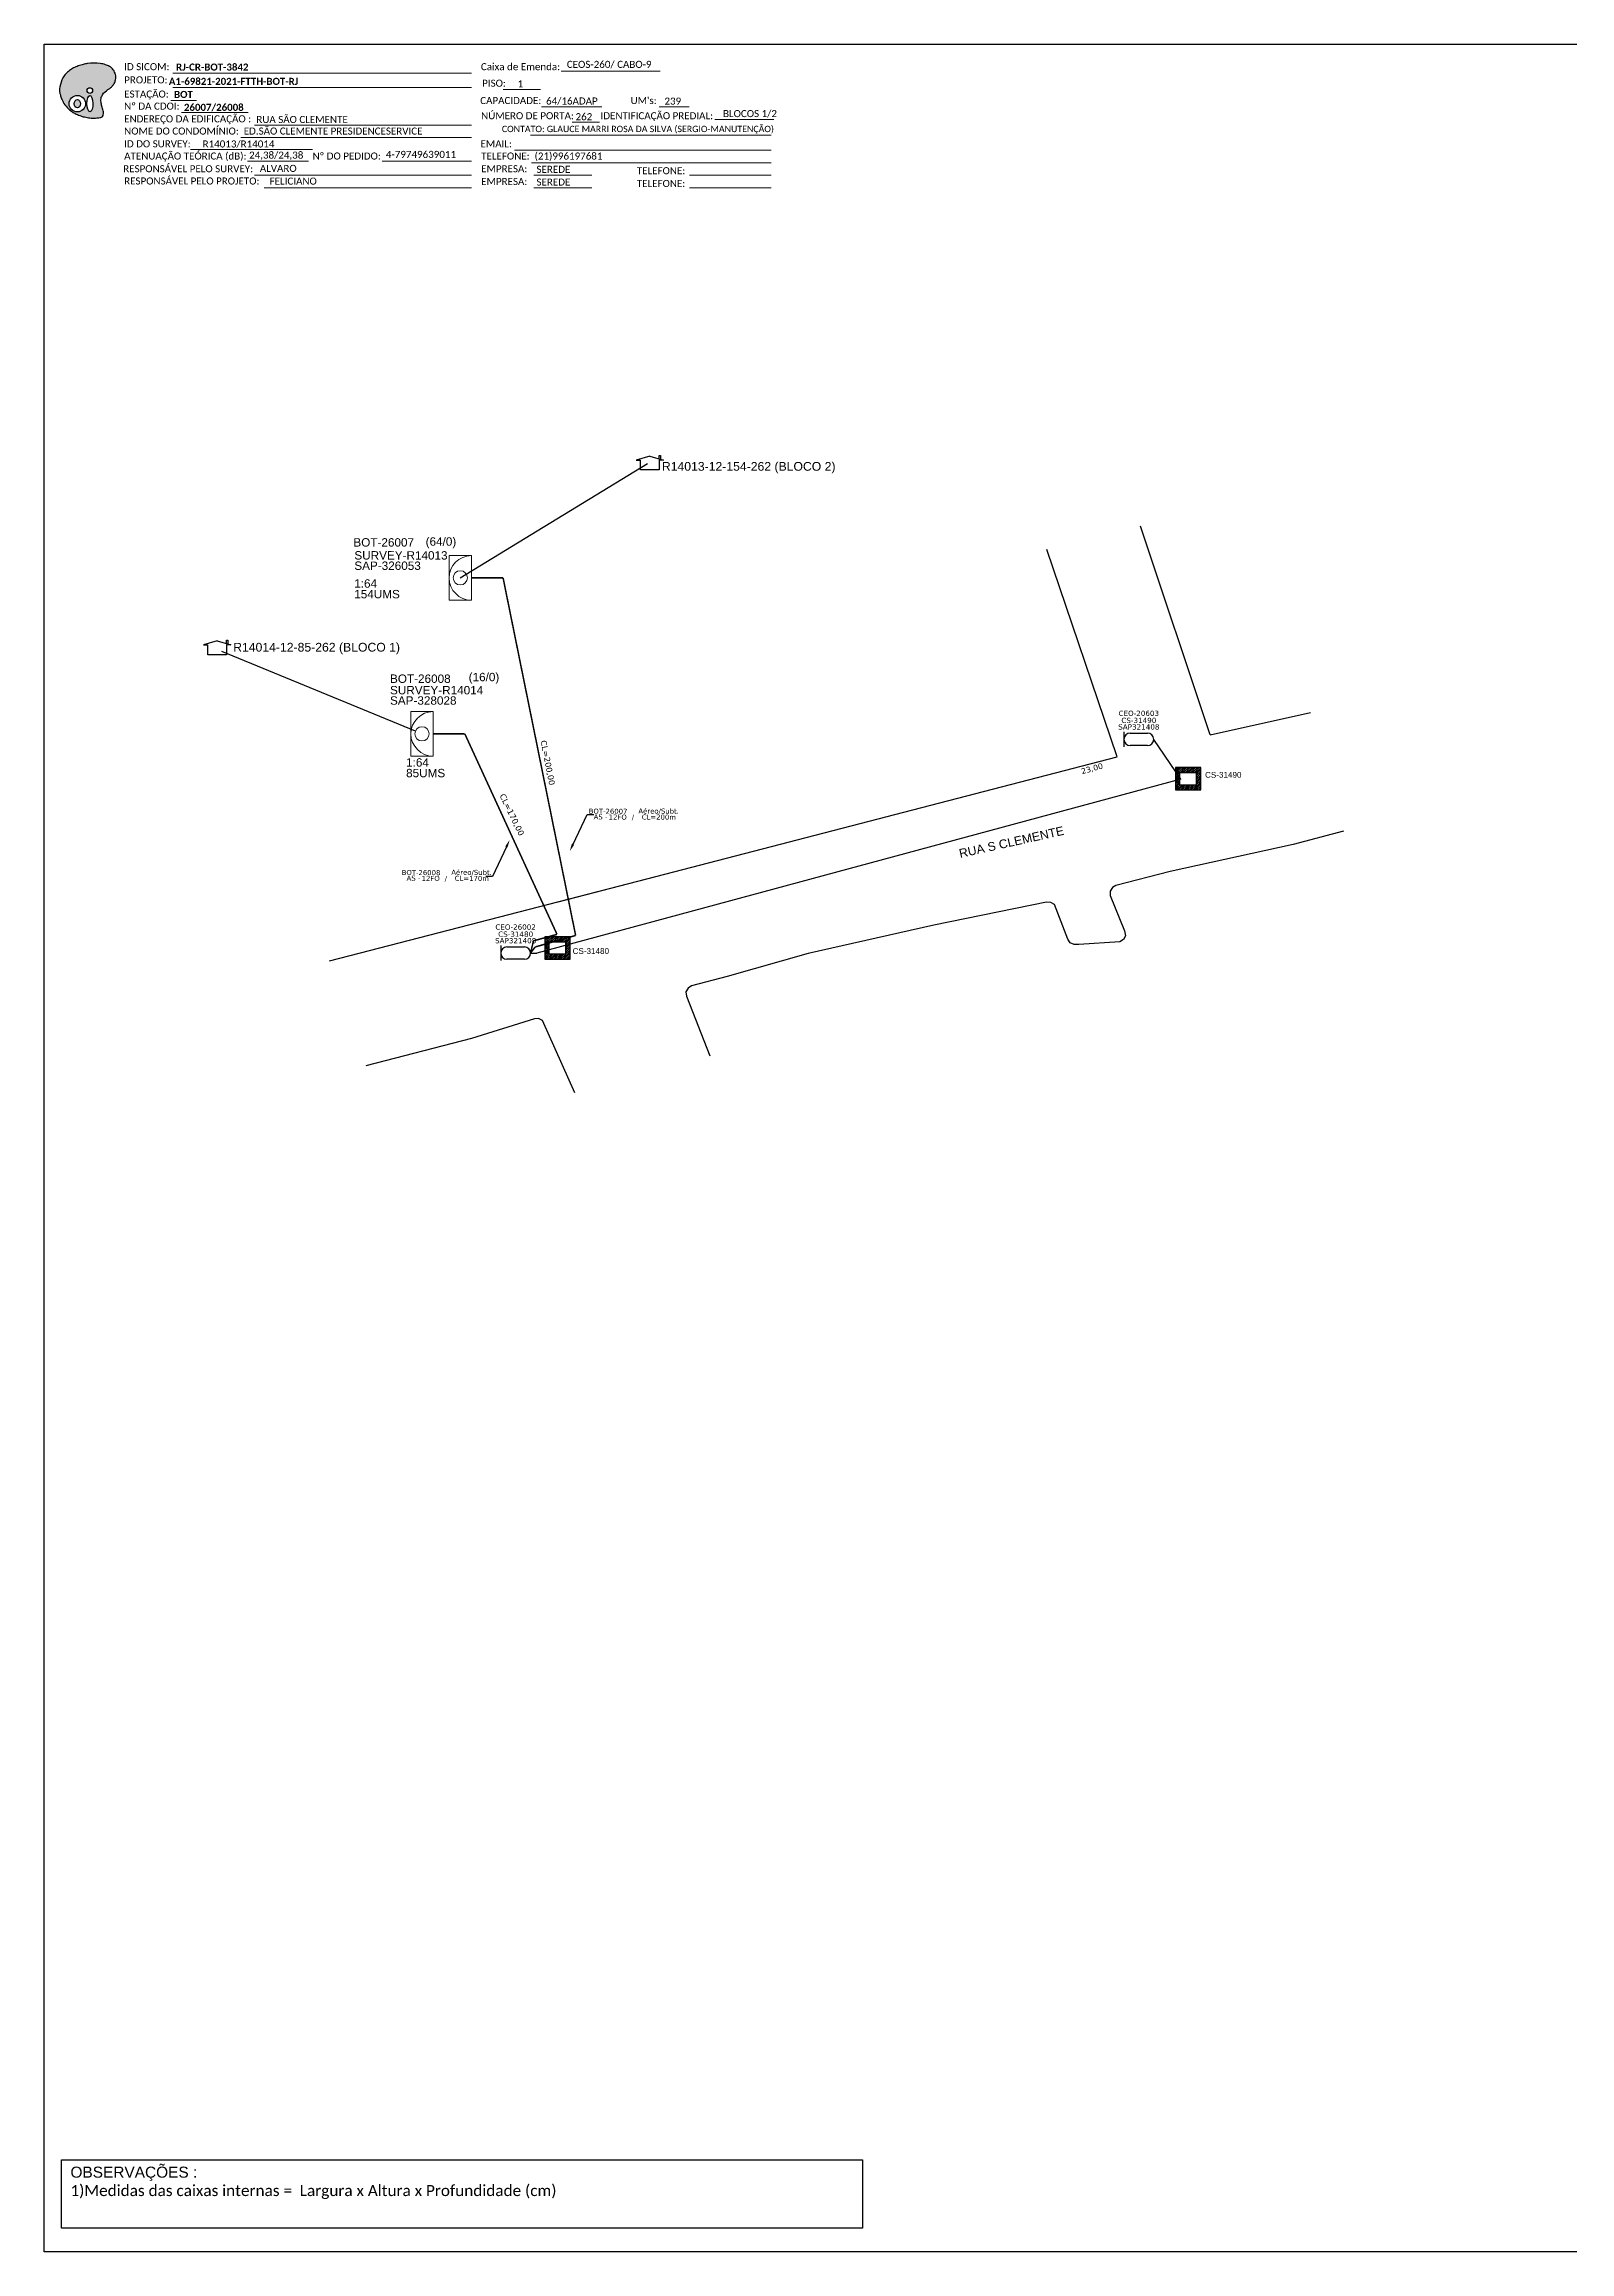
# Model space of a CAD drawing. Header units: metres. Extents: x -203 to 1885, y -55 to 636.
# Drawn here: x -203 to 274, y -55 to 636 of the extents above; entities that cross this region are included whole.
import ezdxf
from ezdxf import colors
from ezdxf.entities.mleader import LeaderData, LeaderLine
from ezdxf.enums import TextEntityAlignment as Align
from ezdxf.math import Vec2, Vec3

# ---------------------------------------------------------------- set-up
doc = ezdxf.new("R2010")
doc.units = ezdxf.units.M
for name, color, linetype in [('10.1-Caixas Subterrâneas', 5, 'Continuous'), ('20.5-CEO', 1, 'Continuous'), ('CAP a instalar', 1, 'Continuous'), ('celulas gpon', 7, 'Continuous'), ('label_cabos', 7, 'Continuous'), ('QUADRA', 7, 'Continuous'), ('surveys', 7, 'Continuous'), ('surveys legendas', 7, 'Continuous')]:
    doc.layers.add(name, color=color, linetype=linetype)
for name, color, linetype, lineweight in [("20.0-LEGENDA DOS CDO'S", 1, 'Continuous', 0), ('20.1-CDO_INTERIOR', 1, 'Continuous', 0), ('Segmento Logradouro Texto', 238, 'Continuous', 0)]:
    doc.layers.add(name, color=color, linetype=linetype, lineweight=lineweight)
doc.styles.add('ARIAL', font='arial.ttf')
doc.styles.add('DIGICADE', font='arial.ttf')
doc.styles.add('siredit', font='verdana.ttf')
doc.styles.get("Standard").update_dxf_attribs({"font": 'arial.ttf'})
doc.styles.add('WMF-Calibri0', font='calibri.ttf')
doc.styles.add('WMF-Calibri1', font='calibrib.ttf')

# ---------------------------------------------------------------- blocks, each defined once
blk = doc.blocks.new('OI')
h = blk.add_hatch(color=40)
edge = h.paths.add_edge_path()
edge.add_spline(control_points=[(4.35, -0.67), (3.92, -0.99), (3.26, -1.5), (2.81, -2.59), (2.9, -3.5), (3.06, -4.27), (3.31, -4.85), (3.37, -5.39), (3.4, -5.88), (3.2, -6.4), (2.54, -6.61), (1.65, -6.63), (0.55, -6.67), (-0.56, -6.42), (-1.61, -6.14), (-2.77, -5.61), (-3.92, -4.77), (-4.89, -3.7), (-5.34, -2.65), (-5.6, -1.94), (-5.85, -0.96), (-5.71, 0.47), (-5.1, 2.02), (-4.14, 3.02), (-3.3, 3.61), (-2.37, 4.16), (-1.36, 4.44), (-0.56, 4.7), (0.79, 4.85), (2.24, 4.97), (3.79, 4.57), (4.67, 4.21), (5.44, 3.65), (5.76, 2.99), (6.03, 2.21), (6.01, 1.46), (5.72, 0.64), (5.31, 0.08), (4.88, -0.38), (4.51, -0.55), (4.35, -0.67)], knot_values=[0, 0, 0, 0, 1.60434, 2.417191, 3.427595, 4.282808, 4.776746, 5.304182, 5.888771, 6.258406, 6.858137, 7.79129, 8.986195, 10.124242, 11.187857, 12.242908, 13.953784, 15.414161, 16.515391, 17.349188, 17.675853, 19.552021, 21.515531, 22.568638, 23.63245, 24.621084, 25.782718, 26.745347, 27.142653, 29.870543, 31.004649, 31.921532, 32.709589, 33.801391, 34.042471, 35.192333, 35.971461, 36.628871, 37.254359, 37.836911, 37.836911, 37.836911, 37.836911], degree=3, periodic=0)
h.paths.add_polyline_path([(1.13, -0.87, -1), (-0.04, -0.87, -1)], flags=16)
edge = h.paths.add_edge_path(flags=16)
edge.add_ellipse((0.56, -3.59), major_axis=(-0.02, 1.71), ratio=0.361305, start_angle=0, end_angle=360)
h.paths.add_polyline_path([(-0.36, -3.62, -1), (-3.8, -3.62, -1)], flags=16)
edge = h.paths.add_edge_path(flags=0)
edge.add_ellipse((-2.08, -3.62), major_axis=(0, 0.885), ratio=0.758294, start_angle=0, end_angle=360)
at = {"color": 40}
for centre, radius in [((-2.08, -3.62), 1.72), ((0.54, -0.87), 0.587)]:
    blk.add_circle(centre, radius, dxfattribs=at)
blk.add_ellipse((-2.08, -3.62), major_axis=(0, 0.885), ratio=0.758294, start_param=-3.141592653589792, end_param=3.141592653589792, dxfattribs=at)
blk.add_ellipse((0.56, -3.59), major_axis=(-0.02, 1.71), ratio=0.361305, dxfattribs=at)
at = {"color": 40, "start_tangent": (-0.800898, -0.598801), "end_tangent": (-0.800898, -0.598801)}
blk.add_spline([(4.35, -0.67), (3.2, -1.78), (2.9, -2.54), (2.92, -3.55), (3.12, -4.38), (3.28, -4.85), (3.37, -5.37), (3.35, -5.95), (3.2, -6.29), (2.66, -6.55), (1.73, -6.63), (0.54, -6.62), (-0.58, -6.41), (-1.6, -6.11), (-2.56, -5.67), (-3.95, -4.67), (-4.89, -3.56), (-5.37, -2.56), (-5.64, -1.78), (-5.72, -1.46), (-5.63, 0.42), (-4.84, 2.22), (-4.13, 2.99), (-3.27, 3.62), (-2.4, 4.09), (-1.3, 4.47), (-0.37, 4.72), (0.02, 4.77), (2.75, 4.8), (3.85, 4.53), (4.69, 4.16), (5.31, 3.68), (5.85, 2.73), (5.93, 2.5), (5.94, 1.35), (5.67, 0.62), (5.29, 0.08), (4.84, -0.36), (4.35, -0.67)], degree=3, dxfattribs=at)
blk = doc.blocks.new('SURVEY_SURVEY')
for p, q in [((-0.0000016, 0.0000187), (-0.0000173, 0.0000141)), ((-0.0000173, 0.0000141), (-0.0000124, 0.0000141)), ((-0.0000124, 0.0000029), (-0.0000124, 0.0000141)), ((0.0000091, 0.0000029), (-0.0000124, 0.0000029)), ((-0.0000016, 0.0000187), (0.0000141, 0.0000141)), ((0.0000089, 0.0000194), (0.0000105, 0.0000194)), ((0.0000089, 0.0000157), (0.0000089, 0.0000194)), ((0.0000141, 0.0000141), (0.0000091, 0.0000141)), ((0.0000091, 0.0000141), (0.0000091, 0.0000029)), ((0.0000105, 0.0000194), (0.0000105, 0.0000152))]:
    blk.add_line(p, q)
blk = doc.blocks.new('*X4')
at = {"color": 0, "linetype": 'Continuous'}
for p, q in [((-1.25, 0.34099), (-0.49099, 1.1)), ((-1.25, 0.517767), (-0.667767, 1.1)), ((-1.25, 0.694544), (-0.844544, 1.1)), ((-1.25, 0.87132), (-1.02132, 1.1)), ((-1.25, 1.048097), (-1.198097, 1.1)), ((-1.25, 0.164214), (-0.8035, 0.610714)), ((-1.25, -0.012563), (-0.8035, 0.433937)), ((-1.25, -0.18934), (-0.8035, 0.25716)), ((-1.25, -0.366117), (-0.8035, 0.080383)), ((-0.789214, 0.625), (-0.314214, 1.1)), ((-0.612437, 0.625), (-0.137437, 1.1)), ((-0.43566, 0.625), (0.03934, 1.1)), ((-0.258883, 0.625), (0.216117, 1.1)), ((-0.082107, 0.625), (0.392893, 1.1)), ((0.09467, 0.625), (0.56967, 1.1)), ((0.271447, 0.625), (0.746447, 1.1)), ((0.448223, 0.625), (0.923223, 1.1)), ((0.625, 0.625), (1.1, 1.1)), ((0.801777, 0.625), (1.25, 1.073223)), ((0.8035, 0.449947), (1.25, 0.896447)), ((0.8035, 0.27317), (1.25, 0.71967)), ((0.8035, 0.096393), (1.25, 0.542893)), ((0.8035, -0.080383), (1.25, 0.366117)), ((0.8035, -0.25716), (1.25, 0.18934)), ((0.8035, -0.433937), (1.25, 0.012563)), ((-1.25, -0.542893), (-0.8035, -0.096393)), ((-1.25, -0.71967), (-0.8035, -0.27317)), ((-1.25, -0.896447), (-0.8035, -0.449947)), ((-1.25, -1.073223), (-0.801777, -0.625)), ((-1.1, -1.1), (-0.625, -0.625)), ((-0.923223, -1.1), (-0.448223, -0.625)), ((-0.746447, -1.1), (-0.271447, -0.625)), ((-0.56967, -1.1), (-0.09467, -0.625)), ((-0.392893, -1.1), (0.082107, -0.625)), ((-0.216117, -1.1), (0.258883, -0.625)), ((-0.03934, -1.1), (0.43566, -0.625)), ((0.137437, -1.1), (0.612437, -0.625)), ((0.314214, -1.1), (0.789214, -0.625)), ((0.49099, -1.1), (1.25, -0.34099)), ((0.667767, -1.1), (1.25, -0.517767)), ((0.8035, -0.610714), (1.25, -0.164214)), ((0.844544, -1.1), (1.25, -0.694544)), ((1.02132, -1.1), (1.25, -0.87132)), ((1.198097, -1.1), (1.25, -1.048097))]:
    blk.add_line(p, q, dxfattribs=at)
blk = doc.blocks.new('MANHOLE_MQ')
at = {"color": 0, "linetype": 'Continuous'}
for p, q in [((0.0000062, 0.0000057), (-0.0000063, 0.0000057)), ((-0.0000063, 0.0000057), (-0.0000063, -0.0000053)), ((-0.000004, 0.0000033), (0.000004, 0.0000033)), ((-0.000004, -0.0000029), (-0.000004, 0.0000033)), ((0.000004, 0.0000033), (0.000004, -0.0000029)), ((0.0000062, -0.0000053), (0.0000062, 0.0000057)), ((-0.0000063, -0.0000053), (0.0000062, -0.0000053)), ((0.000004, -0.0000029), (-0.000004, -0.0000029)), ((0.000004, -0.0000029), (0.000004, -0.0000029))]:
    blk.add_line(p, q, dxfattribs=at)
at = {"color": 0, "linetype": 'Continuous', "xscale": 5e-06, "yscale": 5e-06, "zscale": 1e-05}
blk.add_blockref('*X4', (0, 0.0000002), dxfattribs=at)
blk = doc.blocks.new('LEGENDA DOS CABOS')
at = {"layer": 'label_cabos', "color": 0, "style": 'siredit'}
for tag, p in [('TIPO_CABO', (2.74, 0.52)), ('ID', (4.24, 1.63)), ('CABO', (6.16, 0.47)), ('/', (9.19, 0.47)), ('METROS', (14.36, 0.47)), ('XX', (14.31, 1.67))]:
    blk.add_attdef(tag, text='', height=1, rotation=359.69, dxfattribs=at).set_placement(p, align=Align.MIDDLE_CENTER)

msp = doc.modelspace()

# ---------------------------------------------------------------- linework, layer by layer
msp.add_lwpolyline([(-203.47, 636.01), (824.44, 636.01), (824.44, -55.3), (-203.47, -55.3)], close=True)
at = {"lineweight": 0}
for points in [[(-163.15, 626.93), (-69.64, 626.93)], [(-163.15, 622.45), (-69.64, 622.45)], [(-41.53, 627.53), (-10.6, 627.53)], [(-163.78, 618.36), (-155.72, 618.36)], [(-59.74, 621.76), (-48.07, 621.76)], [(-47.75, 616.33), (-28.82, 616.33)], [(-137.65, 610.6), (-69.64, 610.6)], [(-157.65, 603), (-119.44, 603)], [(-141.85, 606.77), (-69.64, 606.77)], [(-56.2, 602.78), (24.13, 602.78)], [(-51.23, 607.47), (24.13, 607.47)], [(-50.92, 598.8), (24.13, 598.8)]]:
    msp.add_lwpolyline(points, dxfattribs=at)
at = {"color": 7, "lineweight": 0}
for points in [[(-10.9, 616.33), (-1.47, 616.33)], [(-160.51, 614.58), (-139.62, 614.58)], [(-38.14, 611.57), (-29.59, 611.57)], [(6.56, 612.37), (25.06, 612.37)], [(-139.76, 599.34), (-120.67, 599.34)], [(-137.65, 594.97), (-69.64, 594.97)], [(-97.63, 599.34), (-69.61, 599.34)], [(-50.18, 594.97), (-31.96, 594.97)], [(-1.43, 594.97), (24.13, 594.97)], [(-134.59, 590.98), (-69.64, 590.98)], [(-50.18, 590.98), (-31.96, 590.98)], [(-1.43, 590.98), (24.13, 590.98)]]:
    msp.add_lwpolyline(points, dxfattribs=at)
at = {"color": 4}
for points in [[(-73.17, 468.88), (-14.59, 504.68)], [(-87.24, 420.86), (-147.88, 445.86)]]:
    msp.add_lwpolyline(points, dxfattribs=at)
msp.add_lwpolyline([(161.62, 419.76), (139.87, 485.05)])
at = {"color": 0}
msp.add_lwpolyline([(-198, -26.51), (52.79, -26.51), (52.79, -47.88), (-198, -47.88)], close=True, dxfattribs=at)
at = {"layer": '20.1-CDO_INTERIOR', "color": 1, "lineweight": 18}
for points in [[(-76.66, 461.9), (-76.66, 475.86), (-69.68, 475.87), (-69.67, 461.9)], [(-88.64, 413.05), (-88.65, 427.02), (-81.67, 427.02), (-81.66, 413.05)]]:
    msp.add_lwpolyline(points, close=True, dxfattribs=at)
for centre in [(-73.17, 468.88), (-85.16, 420.04)]:
    msp.add_circle(centre, 2.23, dxfattribs=at)
at = {"layer": '20.1-CDO_INTERIOR', "lineweight": 18}
msp.add_arc((-69.68, 468.88), 6.98, 90.02759, 270.02759, dxfattribs=at)
at = {"layer": '20.1-CDO_INTERIOR', "color": 1, "lineweight": 18}
msp.add_arc((-81.66, 420.04), 6.98, 90.02759, 270.02759, dxfattribs=at)
at = {"layer": '20.5-CEO', "color": 7}
for p, q in [((136.58, 420.26), (142.02, 420.26)), ((142.02, 416.39), (136.58, 416.39))]:
    msp.add_line(p, q, dxfattribs=at)
at = {"layer": '20.5-CEO', "color": 5}
for p, q in [((-58.55, 353.33), (-53.11, 353.33)), ((-53.11, 349.46), (-58.55, 349.46))]:
    msp.add_line(p, q, dxfattribs=at)
at = {"layer": '20.5-CEO', "color": 7}
msp.add_lwpolyline([(134.65, 420.66), (134.65, 415.99)], dxfattribs=at)
at = {"layer": '20.5-CEO', "color": 5}
msp.add_lwpolyline([(-60.49, 353.73), (-60.49, 349.06)], dxfattribs=at)
at = {"layer": '20.5-CEO', "color": 7}
for centre, start, end in [((136.58, 418.32), 90, 270), ((142.02, 418.32), 270, 90)]:
    msp.add_arc(centre, 1.94, start, end, dxfattribs=at)
at = {"layer": '20.5-CEO', "color": 5}
for centre, start, end in [((-58.55, 351.39), 90, 270), ((-53.11, 351.39), 270, 90)]:
    msp.add_arc(centre, 1.94, start, end, dxfattribs=at)
at = {"layer": 'CAP a instalar', "color": 7, "ltscale": 5}
for p, q in [((152.46, 405.84), (143.95, 418.32)), ((152.46, 405.84), (-49.19, 351.39)), ((-51.18, 351.39), (-49.19, 351.39))]:
    msp.add_line(p, q, dxfattribs=at)
at = {"layer": 'CAP a instalar', "color": 1, "ltscale": 5, "const_width": 0.474}
for points in [[(-69.68, 468.88), (-59.77, 468.88)], [(-59.77, 468.88), (-37.05, 356.9)], [(-81.66, 420.04), (-71.75, 420.04)], [(-42.88, 357.25), (-42.88, 357.25), (-71.75, 420.04)], [(-50.24, 355.22), (-51.18, 351.39)], [(-49.71, 353.31), (-51.18, 351.39)], [(-50.24, 355.22), (-42.88, 357.25)], [(-49.71, 353.31), (-37.05, 356.9)]]:
    msp.add_lwpolyline(points, dxfattribs=at)
at = {"layer": 'QUADRA'}
for points in [[(132.56, 412.86), (110.45, 477.72)], [(161.62, 419.76), (193.05, 426.72)], [(161.62, 419.76), (193.05, 426.72)], [(-42.55, 367.48), (132.56, 412.86)], [(203.38, 389.55), (187.58, 385.41), (149.13, 376.91), (132.14, 372.52), (131.09, 371.88), (130.35, 370.73), (130.35, 369.43), (134.82, 358.4), (135.12, 356.79), (134.52, 355.6), (133.33, 354.89), (120.51, 354.11), (119.02, 354.04), (117.83, 354.6), (117.08, 355.71), (112.91, 366.56), (111.72, 367.26), (110.38, 367.3), (75.06, 360.11), (35.71, 351.28), (10.38, 344.05), (-0.8, 341.18), (-1.85, 340.4), (-2.59, 339.28), (-2.29, 337.94), (-2.29, 337.94), (5.01, 319.17)], [(-114.13, 348.93), (-11.09, 375.63)], [(-37.35, 307.61), (-47.45, 330.3), (-48.64, 330.86), (-49.98, 330.75), (-69.66, 324.68), (-102.73, 316.05)]]:
    msp.add_lwpolyline(points, dxfattribs=at)

# ---------------------------------------------------------------- block references
at = {"color": 7, "xscale": 1.494060215586407, "yscale": 1.494060215586409, "zscale": 1.494060215586409, "rotation": 0.153289602394906}
msp.add_blockref('OI', (-189.98, 622.78), dxfattribs=at)
at = {"layer": '10.1-Caixas Subterrâneas', "color": 30, "xscale": 635516.1704183462, "yscale": 635516.1704183462, "zscale": 635516.1704183462}
for p, rotation in [((154.7, 406.11), 180.0000000000616), ((-42.75, 353.1), 180.0000000000613)]:
    msp.add_blockref('MANHOLE_MQ', p, dxfattribs=dict(at, rotation=rotation))
at = {"layer": 'label_cabos', "color": 0, "lineweight": 0, "xscale": 1.572282512848048, "yscale": 1.572282512848048, "zscale": 1.572282512848046}
for p, values in [((-33.56, 393.24), {'ID': 'BOT-26007', 'CABO': '12FO', 'METROS': 'CL=200m', 'XX': 'Aéreo/Subt.', '/': '/', 'TIPO_CABO': 'AS -'}), ((-92.13, 374.04), {'ID': 'BOT-26008', 'CABO': '12FO', 'METROS': 'CL=170m', 'XX': 'Aéreo/Subt.', '/': '/', 'TIPO_CABO': 'AS -'})]:
    msp.add_blockref('LEGENDA DOS CABOS', p, dxfattribs=at).add_auto_attribs(values)
at = {"layer": 'surveys', "color": 4, "xscale": 273481.5826995635, "yscale": 273481.5826995635, "zscale": 273481.5826995635}
msp.add_blockref('SURVEY_SURVEY', (-13.35, 501.88), dxfattribs=at)
at = {"layer": 'surveys', "color": 255, "xscale": 273481.5826995635, "yscale": 273481.5826995635, "zscale": 273481.5826995635}
msp.add_blockref('SURVEY_SURVEY', (-148.85, 444.04), dxfattribs=at)

# ---------------------------------------------------------------- texts
at = {"lineweight": 0, "style": 'WMF-Calibri0'}
for s, height, p in [('ID SICOM:', 2.206, (-178.41, 627.85)), ('Caixa de Emenda:', 2.2064, (-66.71, 627.85)), ('PROJETO:', 2.206, (-178.41, 623.72)), ('PISO:', 2.206, (-66.32, 622.68)), ('ESTAÇÃO:', 2.206, (-178.41, 619.28)), ('CAPACIDADE:', 2.2064, (-66.92, 617.25)), ('ENDEREÇO DA EDIFICAÇÃO :', 2.2064, (-178.41, 611.52)), ('NOME DO CONDOMÍNIO:  ED.SÃO CLEMENTE PRESIDENCESERVICE', 2.2064, (-178.41, 607.69)), ('CONTATO: GLAUCE MARRI ROSA DA SILVA (SERGIO-MANUTENÇÃO)', 1.9858, (-60.15, 608.46)), ('ATENUAÇÃO TEÓRICA (dB):', 2.2064, (-178.41, 599.87)), ('ID DO SURVEY:', 2.2064, (-178.41, 603.7)), ('R14013/R14014', 2.2064, (-153.84, 603.65)), ('24,38/24,38', 2.2064, (-139.3, 600.16)), ('EMAIL:', 2.206, (-66.84, 603.7)), ('TELEFONE:  (21)996197681', 2.2064, (-66.62, 599.87))]:
    msp.add_text(s, height=height, dxfattribs=at).set_placement(p)
for s, height, style, p in [('RJ-CR-BOT-3842 ', 2.2064, 'WMF-Calibri1', (-162.17, 627.73)), ('CEOS-260/ CABO-9', 2.2064, 'WMF-Calibri0', (-39.81, 628.57)), ('A1-69821-2021-FTTH-BOT-RJ', 2.2064, 'WMF-Calibri1', (-164.42, 623.26)), ('1', 2.21, 'WMF-Calibri0', (-55.24, 622.5)), ('BOT', 2.206, 'WMF-Calibri1', (-162.8, 619.16)), ('64/16ADAP', 2.206, 'WMF-Calibri0', (-46.31, 617.1)), ('RUA SÃO CLEMENTE', 2.2064, 'WMF-Calibri0', (-137.02, 611.32))]:
    msp.add_text(s, height=height, dxfattribs=dict(style=style)).set_placement(p)
at = {"color": 7, "lineweight": 0, "style": 'WMF-Calibri0'}
for s, height, p in [('Nº DA CDOI:', 2.2064, (-178.41, 615.5)), ('NÚMERO DE PORTA:', 2.2064, (-66.64, 612.49)), ("UM's:", 2.206, (-19.85, 617.25)), ('IDENTIFICAÇÃO PREDIAL:', 2.2064, (-29.26, 612.49)), ('Nº DO PEDIDO:', 2.2064, (-119.43, 599.87)), ('RESPONSÁVEL PELO SURVEY:', 2.2064, (-178.71, 595.89)), ('RESPONSÁVEL PELO PROJETO:', 2.2064, (-178.41, 592.06)), ('ALVARO', 2.206, (-135.93, 596)), ('EMPRESA:', 2.206, (-66.62, 595.89)), ('TELEFONE:', 2.206, (-17.88, 595.27)), ('FELICIANO', 2.206, (-132.86, 592.02)), ('EMPRESA:', 2.206, (-66.62, 591.9)), ('TELEFONE:', 2.206, (-17.88, 591.28))]:
    msp.add_text(s, height=height, dxfattribs=at).set_placement(p)
at = {"color": 7, "style": 'WMF-Calibri1'}
msp.add_text('26007/26008', height=2.2064, dxfattribs=at).set_placement((-150.34, 615.12), align=Align.CENTER)
at = {"color": 7, "style": 'WMF-Calibri0'}
for s, height, p in [('239', 2.206, (-9.24, 617.07)), ('BLOCOS 1/2', 2.206, (9.11, 613.16)), ('262', 2.206, (-37.08, 612.19)), ('4-79749639011 ', 2.2064, (-96.47, 600.38)), ('SEREDE', 2.206, (-49.31, 595.71)), ('SEREDE', 2.206, (-49.31, 591.72))]:
    msp.add_text(s, height=height, dxfattribs=at).set_placement(p)
at = {"color": 7, "linetype": 'Continuous', "insert": (-195.23, -28.62), "char_height": 3.456, "width": 181.0266, "attachment_point": 1, "style": 'DIGICADE'}
msp.add_mtext('OBSERVAÇÕES :\\P{\\fCalibri|b0|i0|c0|p32;\\C256;1)Medidas das caixas internas =  Largura x Altura x Profundidade (cm)}', dxfattribs=at)
at = {"layer": '10.1-Caixas Subterrâneas', "color": 30}
for s, p in [('CS-31490', (160.03, 406.3)), ('CS-31480', (-38, 351.13))]:
    msp.add_text(s, height=1.814, dxfattribs=at).set_placement(p)
at = {"layer": "20.0-LEGENDA DOS CDO'S", "color": 1, "style": 'ARIAL'}
for tag, p, s in [('BOT-26007', (-106.64, 478.68), 'CDOI-XXX'), ('SURVEY-R14013', (-106.34, 474.62), 'SV-XXXXXX'), ('SAP-326053', (-106.35, 471.38), 'SAP'), ('1:64', (-106.38, 465.81), '1:64'), ('154UMS', (-106.38, 462.48), 'UMs')]:
    msp.add_attdef(tag, p, s, height=2.629, rotation=359.97241, dxfattribs=at)
for tag, p in [('(64/0)', (-79.22, 478.95)), ('(16/0)', (-65.75, 436.51))]:
    msp.add_attdef(tag, text='(XX/YY)', height=2.629, rotation=359.97241, dxfattribs=at).set_placement(p, align=Align.CENTER)
at = {"layer": "20.0-LEGENDA DOS CDO'S", "style": 'ARIAL'}
for tag, p, s in [('BOT-26008', (-95.17, 436), 'CDOI-XXX'), ('SAP-328028', (-95.18, 429.17), 'SAP'), ('SURVEY-R14014', (-95.17, 432.41), 'SV-XXXXXX'), ('85UMS', (-90.14, 406.45), 'UMs'), ('1:64', (-90.13, 409.78), '1:64')]:
    msp.add_attdef(tag, p, s, height=2.629, rotation=359.97241, dxfattribs=at)
at = {"layer": '20.5-CEO', "color": 7, "style": 'siredit'}
for tag, text, height, p in [('SAP321408', 'SAP 321408', 1.641, (139.3, 423.03)), ('CEO-20603', 'CEO-XXX', 1.634, (139.28, 427.29)), ('CS-31490', 'CS-XXX', 1.641, (139.3, 425.07))]:
    msp.add_attdef(tag, text=text, height=height, dxfattribs=at).set_placement(p, align=Align.TOP_CENTER)
at = {"layer": '20.5-CEO', "color": 5, "style": 'siredit'}
for tag, text, height, p in [('CEO-26002', 'CEO-XXX', 1.634, (-55.85, 360.36)), ('SAP321408', 'SAP 321408', 1.641, (-55.83, 356.1)), ('CS-31480', 'CS-XXX', 1.641, (-55.83, 358.14))]:
    msp.add_attdef(tag, text=text, height=height, dxfattribs=at).set_placement(p, align=Align.TOP_CENTER)
at = {"layer": 'celulas gpon', "color": 3, "style": 'siredit'}
for s, rotation, p in [('CL=200,00', 281.25142, (-48.06, 417.83)), ('CL=170,00', 295.81856, (-60.93, 400.75))]:
    msp.add_text(s, height=1.864, rotation=rotation, dxfattribs=at).set_placement(p)
at = {"layer": 'celulas gpon', "style": 'siredit'}
msp.add_text('23,00', height=1.775, rotation=15.50228, dxfattribs=at).set_placement((121.52, 407.4))
at = {"layer": 'Segmento Logradouro Texto', "color": 7, "linetype": 'Continuous', "insert": (82.76, 383.86), "char_height": 2.7348, "width": 34.3027, "attachment_point": 1, "rotation": 12.56826, "style": 'DIGICADE'}
msp.add_mtext('\\o\\l\\fArial|b0|i0|c0|p34;\\T1.0000000000;\\W1.0000000000;RUA S CLEMENTE', dxfattribs=at)
at = {"layer": 'surveys legendas', "color": 7}
msp.add_text('R14013-12-154-262 (BLOCO 2)', height=2.7348, dxfattribs=at).set_placement((-10.04, 502.43))
at = {"layer": 'surveys legendas'}
msp.add_text('R14014-12-85-262 (BLOCO 1)', height=2.7348, dxfattribs=at).set_placement((-144.28, 445.8))

# ---------------------------------------------------------------- leaders
at = {"layer": 'label_cabos', "color": 7, "lineweight": 0}
ml = msp.add_multileader_mtext('Standard', dxfattribs=at)
ml.set_content('')
ml.set_leader_properties()
ml.build(insert=Vec2(0, 0))
ml.multileader.update_dxf_attribs({"text_right_attachment_type": 6, "dogleg_length": 4.83, "arrow_head_size": 2.42})
ctx = ml.context
ctx.base_point, ctx.char_height, ctx.arrow_head_size, ctx.landing_gap_size, ctx.plane_origin = Vec3(13.56, 337.84), 2.42, 2.42, 1.21, Vec3(46852578.05, 10811878.52)
ctx.right_attachment = 6
notes = []
notes.append((ctx, [(0, (1, 1, 0), (-33.49, 394.78), (1, 0), 2.13, [(0, [(-38.88, 383.31)], 0, [])])]))
ctx.mtext.insert = Vec3(-30.16, 395.99)
ml = msp.add_multileader_mtext('Standard', dxfattribs=at)
ml.set_content('')
ml.set_leader_properties()
ml.build(insert=Vec2(0, 0))
ml.multileader.update_dxf_attribs({"text_right_attachment_type": 6, "dogleg_length": 4.83, "arrow_head_size": 2.42})
ctx = ml.context
ctx.base_point, ctx.char_height, ctx.arrow_head_size, ctx.landing_gap_size, ctx.plane_origin, ctx.plane_x_axis, ctx.plane_y_axis = Vec3(-110.14, 432.29), 2.42, 2.42, 1.21, Vec3(-46852674.63, -10811108.39), Vec3(-1, 0), Vec3(0, -1)
ctx.right_attachment = 6
notes.append((ctx, [(0, (1, 1, 0), (-63.09, 375.35), (-1, 0), 2.13, [(0, [(-57.71, 386.82)], 0, [])])]))
ctx.mtext.insert, ctx.mtext.text_direction = Vec3(-66.43, 374.15), Vec3(-1, 0)
for ctx, leaders in notes:
    for number, flags, end, landing, length, lines in leaders:
        leader = LeaderData()
        leader.index, (leader.has_last_leader_line, leader.has_dogleg_vector, leader.attachment_direction) = number, flags
        leader.last_leader_point, leader.dogleg_vector, leader.dogleg_length = Vec3(end), Vec3(landing), length
        for number, points, colour, breaks in lines:
            line = LeaderLine()
            line.index, line.vertices, line.color, line.breaks = number, Vec3.list(points), colors.encode_raw_color(colour), breaks
            leader.lines.append(line)
        ctx.leaders.append(leader)

doc.saveas('drawing.dxf')
